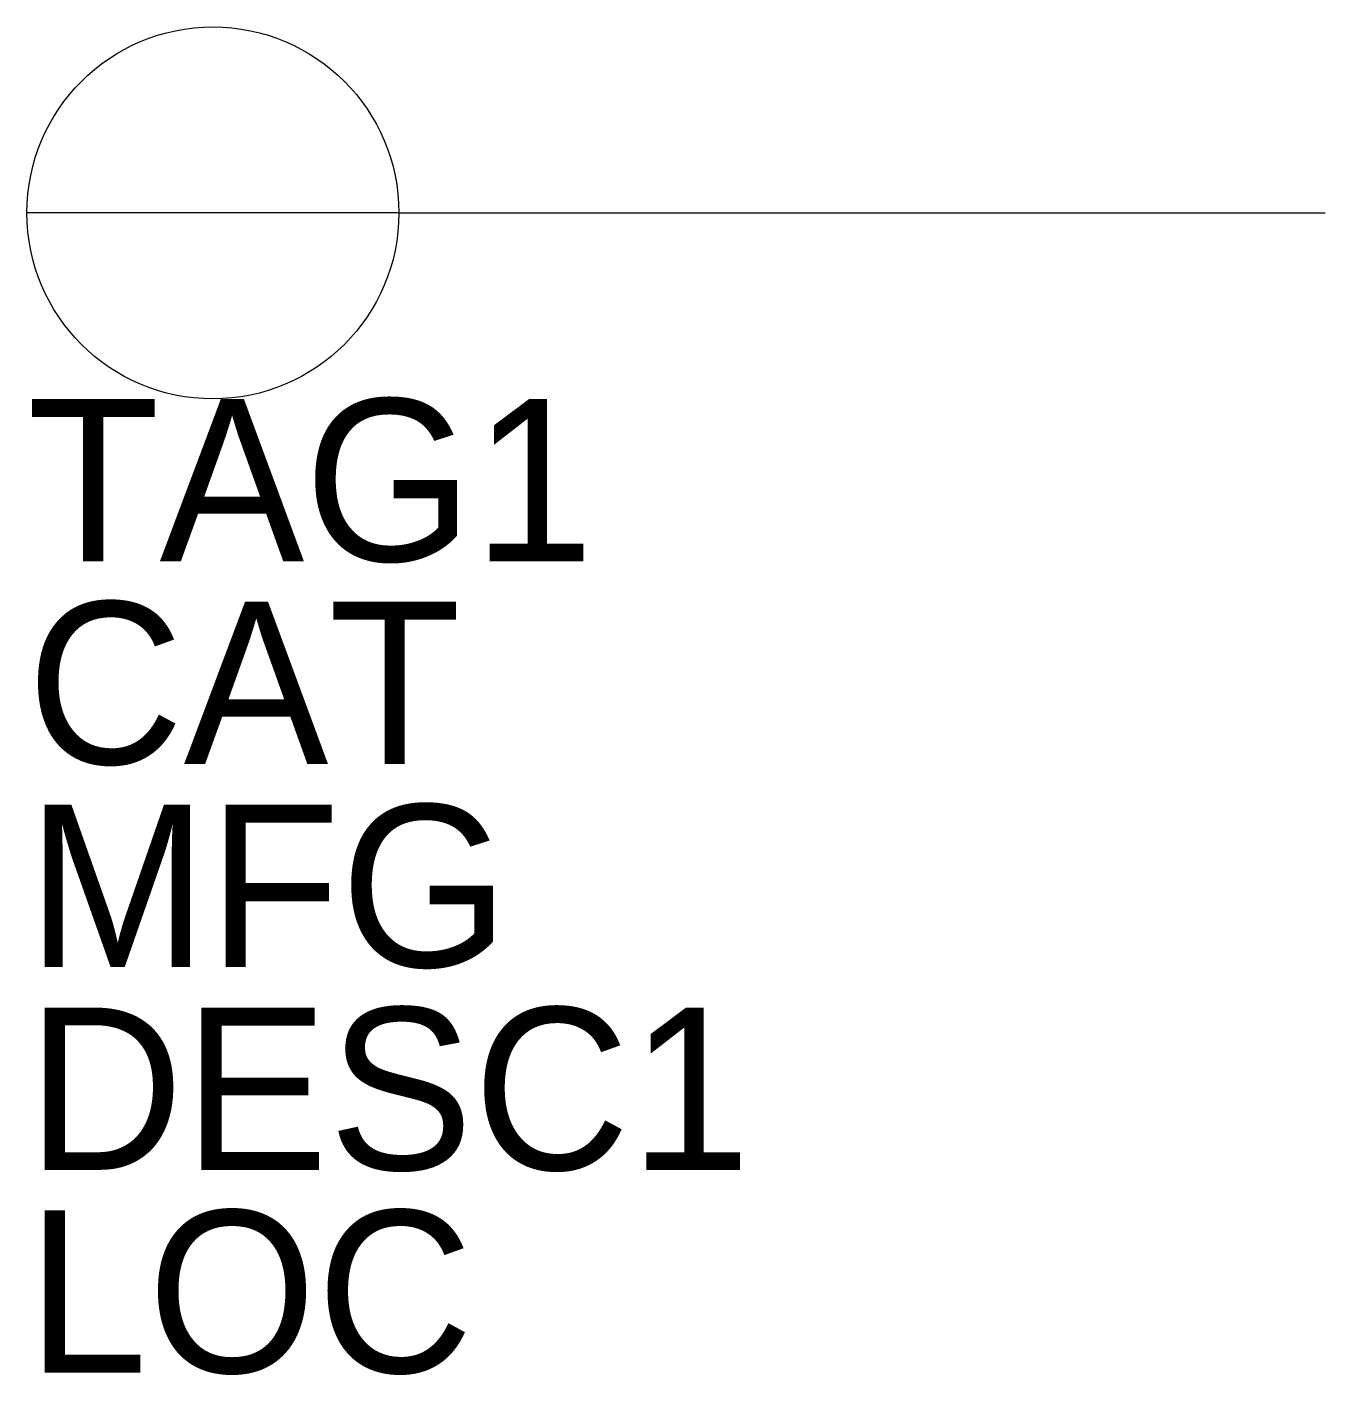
# Model space of a CAD drawing. Extents: x -0.449 to 0.5, y -0.85 to 0.136.
import ezdxf

# ---------------------------------------------------------------- set-up
doc = ezdxf.new("R2010")
doc.units = 0
doc.layers.get('0').update_dxf_attribs({"linetype": 'CONTINUOUS'})

msp = doc.modelspace()

# ---------------------------------------------------------------- linework, layer by layer
for p, q in [((-0.1774, 0), (-0.4494, 0)), ((-0.1774, 0), (0.5, 0)), ((-0.1774, 0), (-0.1336, 0)), ((-0.1477, 0), (0.3784, 0))]:
    msp.add_line(p, q)
msp.add_circle((-0.3134, 0), 0.136)

# ---------------------------------------------------------------- texts
for tag, p in [('TAG1', (-0.4494, -0.2547)), ('CAT', (-0.4494, -0.403075)), ('MFG', (-0.4494, -0.55145)), ('DESC1', (-0.4494, -0.699825)), ('LOC', (-0.4494, -0.8482))]:
    msp.add_attdef(tag, p, '', height=0.1187)

doc.saveas('drawing.dxf')
